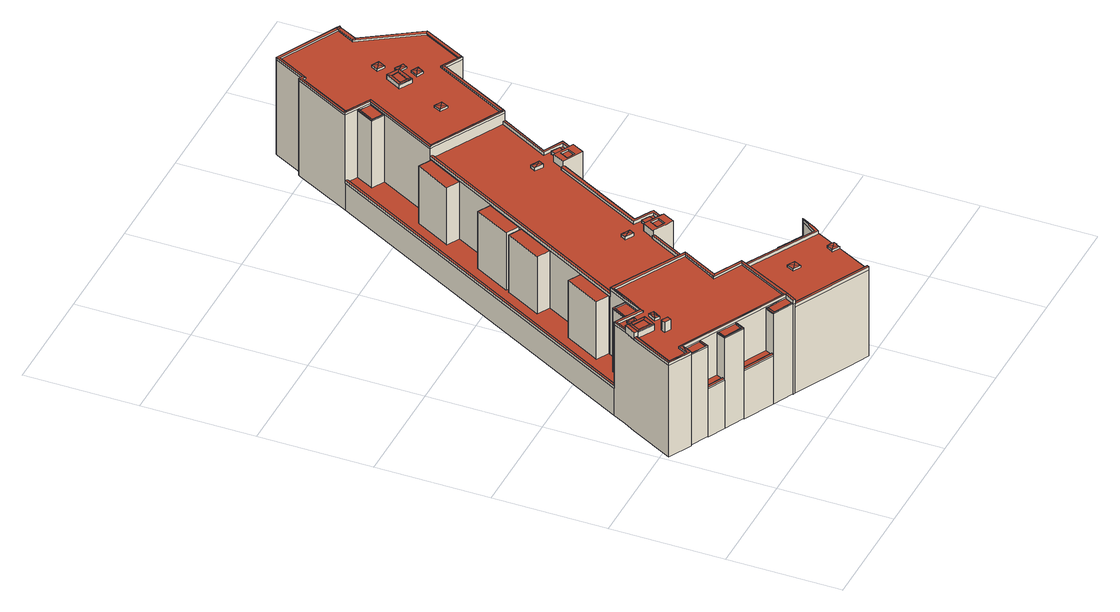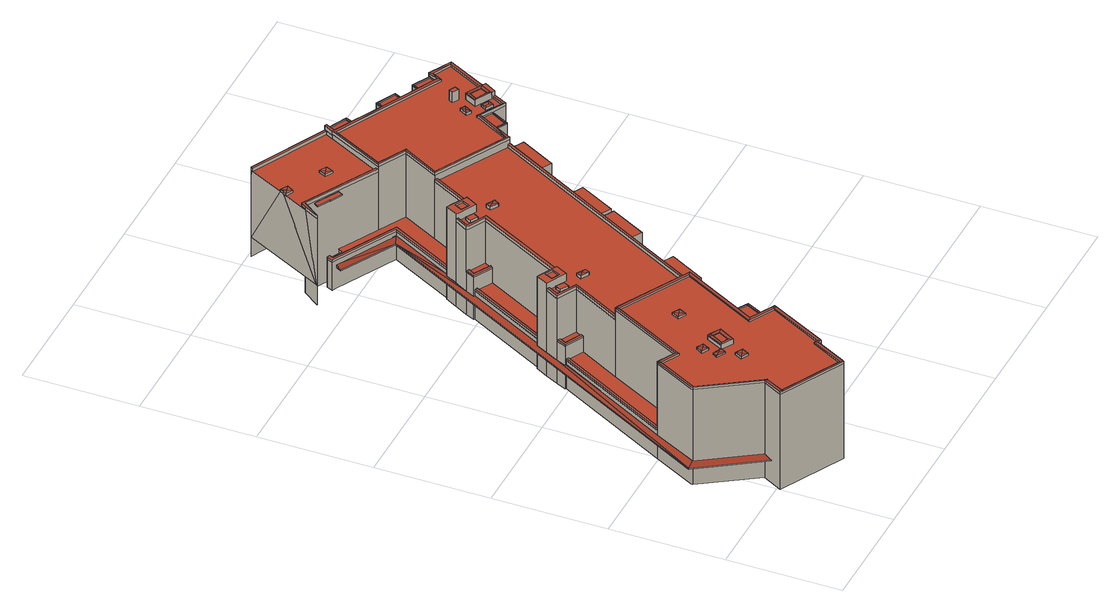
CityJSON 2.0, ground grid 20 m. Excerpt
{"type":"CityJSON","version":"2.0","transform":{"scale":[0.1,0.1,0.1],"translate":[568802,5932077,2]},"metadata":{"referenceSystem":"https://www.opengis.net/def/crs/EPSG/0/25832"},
"CityObjects":{
"building1":{"type":"Building","attributes":{"Grundfläche 2D":"2461.973121","Grundhöhe NN":"2.304"},"children":["building1-1","building1-2","building1-3","building1-4","building1-5","building1-6","building1-7","building1-8","building1-9","building1-10","building1-11","building1-12","building1-13","building1-14","building1-15","building1-16","building1-17","building1-18","building1-19","building1-20","building1-21","building1-22","building1-23","building1-24","building1-25","building1-26","building1-27","building1-28","building1-29","building1-30","building1-31","building1-32","building1-33","building1-34","building1-35","building1-36","building1-37","building1-38","building1-39"],"geometry":[{"type":"MultiSurface","lod":"3","boundaries":[[[0,1,2,3,4]],[[5,6,7,8,9,10,11,12,13,14]],[[15,16,17,18,19,20,21,22,23,24,25]],[[26,27,28,29]],[[30,29,28,31,32,33]],[[31,34,35,36,37,38,32]],[[36,39,40,41,42]],[[36,42,43,37]],[[39,44,45,46,47,40]],[[45,48,49,46]],[[49,48,50,51,52]],[[50,53,54,55,51]],[[53,56,57,58]],[[58,54,53]],[[59,57,56]],[[59,60,61,62]],[[63,57,59,62,64,65]],[[60,66,67,68]],[[68,61,60]],[[69,70,71,72,73,74,75,76,77,78,79,80,81,82,83]],[[84,85,86,87]],[[85,88,89,86]],[[90,88,91,92,93]],[[90,89,88]],[[91,94,95,92]],[[94,96,97,98,95]],[[99,89,90]],[[87,100,101,102,84]],[[103,104,101]],[[104,102,101]],[[105,106,107,108,109]],[[104,106,105,110,102]],[[111,112,107]],[[112,108,107]],[[112,113,114,115,108]],[[114,116,117,115]],[[118,117,116]],[[116,119,120,118]],[[121,122,119]],[[122,120,119]],[[122,97,96,120]],[[123,117,118]],[[124,125,126,127,128,129,130,131,132,133,134,135,136,137,138]],[[139,140,141,142]],[[143,144,145,146]],[[147,148,149,150]],[[151,152,153,154]],[[155,156,157,158]],[[159,160,161,162,163]],[[164,165,166,167,168,169,170]],[[171,172,173,174,175,176,177,178,179,180,181,182,183,184,185,186,187,188,189]],[[190,191,192,193,194,195,196,197,198]],[[199,200,201,202,203,204,205]],[[206,207,208,209,210,211,212,213,214,215,216,217]],[[218,219,220,221,222,223,224]],[[225,226,227,228,229,230,231],[232,233,234,235]],[[236,237,238,239,240,241,242]],[[243,244,245,246,247,248,249],[250,251,252,253]],[[254,255,256,257,258,259,260,261,262]],[[263,264,265,266,267,268,269]],[[270,271,272,273,274,275,276,277,278,279,280,281,282,283,284,285,286,287,288,289,290,291,292,293,294,295,296]],[[297,298,299,300,301,302]],[[303,304,305,306,307,308,309]],[[310,311,312,313,314,315]],[[316,317,318,319,320,321,322,323,324,325,326]],[[327,328,329,330,331,332]],[[178,177,1,0]],[[333,334,335,4,3,2]],[[188,187,9,8]],[[187,186,10,9]],[[186,185,11,10]],[[185,184,12,11]],[[336,337,14,13]],[[337,338,339,6,5,14]],[[339,340,7,6]],[[213,212,18,17]],[[212,211,210,20,19,18]],[[21,20,210,209]],[[209,341,22,21]],[[341,342,23,22]],[[342,343,344,345,15,25,24,23]],[[345,346,16,15]],[[28,27,70,69]],[[69,83,31,28]],[[36,35,34,31,83,82,81]],[[39,36,81,80]],[[39,80,79,45,44]],[[79,78,48,45]],[[50,48,78,77]],[[50,77,76,56,53]],[[76,75,59,56]],[[60,59,75,74]],[[66,60,74,73]],[[72,347,68,67]],[[68,347,348,62,61]],[[348,349,350,351,352,57,63,65,64,62]],[[352,353,354,355,55,54,58,57]],[[51,356,357,49,52]],[[357,358,46,49]],[[46,358,359,40,47]],[[40,359,360,42,41]],[[360,361,362,363,364,32,38,37,43,42]],[[364,365,366,367,29,30,33,32]],[[367,71,26,29]],[[130,129,85,84]],[[129,128,88,85]],[[91,88,128,127]],[[94,91,127,126]],[[96,94,126,125]],[[368,369,370,95,98,97]],[[370,371,92,95]],[[371,372,373,374,99,90,93,92]],[[374,375,376,86,89,99]],[[376,377,87,86]],[[378,379,103,101,100,87,377,380]],[[103,379,381,106,104]],[[381,382,383,111,107,106]],[[111,383,384,385,114,113,112]],[[385,386,116,114]],[[116,386,387,121,119]],[[121,387,368,97,122]],[[120,96,125,124]],[[124,138,137,123,118,120]],[[123,137,136,115,117]],[[108,115,136,135]],[[133,105,109,108,135,134]],[[131,102,110,105,133,132]],[[84,102,131,130]],[[139,142,280,279]],[[140,139,279,278]],[[278,277,141,140]],[[294,293,144,143]],[[388,389,146,145]],[[150,149,284,283]],[[147,150,283,282]],[[282,281,148,147]],[[276,275,154,153]],[[151,154,275,274]],[[274,273,152,151]],[[158,157,288,287]],[[287,286,155,158]],[[286,285,156,155]],[[390,391,317,161,160,159]],[[162,161,317,316]],[[392,390,159,163]],[[324,393,394,166,165,164]],[[394,395,167,166]],[[395,396,168,167]],[[326,325,170,169]],[[325,324,164,170]],[[397,311,397,398,399,398]],[[400,312,311,397,398,399,401,402]],[[401,403,404,405,219,218,224,313,312,400,402]],[[317,391,390,406,318]],[[320,319,318,406,407,321]],[[407,408,394,393,324]],[[322,321,407,324,323]],[[409,395,394,408,410]],[[411,206,217,396,395,409,412]],[[413,414,316,326]],[[392,415,416,417,406,390]],[[180,418,419,215,181]],[[420,255,421,337,336,422,423,424,425,426]],[[337,421,255,254,262,339,338]],[[260,200,199,340,339,262,261]],[[397,311,427,173,172,428,429,430,399,398]],[[427,311,310,315,174,173]],[[313,224,223,175,174,315,314]],[[157,156,285,284,149,148,281,280,142,141,277,276,153,152,273,272,335,334,333,289,288]],[[431,192,191,190,303,309,308]],[[192,431,308,432,433,193]],[[194,193,433,434]],[[195,194,434,415,392,163]],[[316,414,435,196,195,163,162]],[[436,204,203,437,438,439,440,441]],[[216,215,419,442]],[[207,206,411,443]],[[444,445,341,209,208,207,443,446]],[[342,341,445,447]],[[448,449,450,451,452,345,344,343,342,447,453]],[[454,346,345,452,451,450,455,456]],[[348,347,457,458]],[[241,240,352,351,350,349,348,458,459,236,242]],[[198,197,196,356,355]],[[352,240,239,238,268,267,299,298,297,302,304,303,190,355,354,353]],[[355,190,198]],[[413,326,169,168,357,356,196,435]],[[357,168,396,217,216,358]],[[460,359,358,216,442,418,180]],[[179,178,0,4,360,359,460,180]],[[330,329,328,364,363,362,361,360,4,335,272,271,270]],[[295,294,143,146,367,366,365,364,328,327,332]],[[347,72,71,367,146,389,461,462,463,457]],[[464,220,219,405,404,403,465,466]],[[225,231,189,188,8]],[[436,441,440,467,468,469,229,228,227,226,225,8,7,340,199,205,204]],[[428,172,470,230,229,469,468,467,430,429]],[[171,189,231,230,470,172]],[[237,236,459,471,263,472]],[[269,268,238,237,472,263]],[[473,370,369,368,474,475]],[[371,370,473,476]],[[477,478,388,145,374,373,372,371,476,479]],[[293,292,291,480,376,375,374,145,144]],[[290,289,333,2,377,376,480,291]],[[177,176,175,481,379,378,380,377,2,1]],[[379,481,175,223,222,381]],[[482,383,382,381,222,221,220]],[[464,466,465,483,484,485,486,385,384,383,482,220]],[[487,386,385,486,485,484,488,489]],[[386,487,489,488,490,387]],[[368,387,490,474]],[[245,244,183,182,491]],[[245,491,182,181,215,214,213,17,16,346,454,456,455,492,493,494,248,247,246]],[[422,336,13,249,248,494,493,492,424,423]],[[184,183,244,243,249,13,12]],[[495,256,255,420,426,425,496,497]],[[259,258,257,256,495,497,496,439,438,437,203,202,201,200,260]],[[264,263,471,498]],[[265,264,498,499]],[[389,388,478,461]],[[265,500,300,299,267,266]],[[501,301,300,500,265,499,502,306]],[[305,304,302,301,501,306]],[[308,307,503,432]],[[307,306,502,503]],[[330,270,296,331]],[[331,296,295,332]],[[504,445,453,505]],[[506,416,412,507]],[[434,433,432,503,502,499,498,471,459,458,457,463,462,461,478,477,479,476,473,475,474,490,488,484,483,465,403,401,399,430,467,440,439,496,425,424,492,455,450,449,448,453,445,444,446,443,411,412,416,415],[435,414,413],[418,442,419]]],"semantics":{"surfaces":[{"type":"RoofSurface"},{"type":"WallSurface"},{"type":"GroundSurface"}],"values":[0,0,0,0,0,0,0,0,0,0,0,0,0,0,0,0,0,0,0,0,0,0,0,0,0,0,0,0,0,0,0,0,0,0,0,0,0,0,0,0,0,0,0,0,0,0,0,0,0,0,0,0,0,0,0,0,0,0,0,0,0,0,0,0,0,0,1,1,1,1,1,1,1,1,1,1,1,1,1,1,1,1,1,1,1,1,1,1,1,1,1,1,1,1,1,1,1,1,1,1,1,1,1,1,1,1,1,1,1,1,1,1,1,1,1,1,1,1,1,1,1,1,1,1,1,1,1,1,1,1,1,1,1,1,1,1,1,1,1,1,1,1,1,1,1,1,1,1,1,1,1,1,1,1,1,1,1,1,1,1,1,1,1,1,1,1,1,1,1,1,1,1,1,1,1,1,1,1,1,1,1,1,1,1,1,1,1,1,1,1,1,1,1,1,1,1,1,1,1,1,1,1,1,1,1,1,1,1,1,1,1,1,1,1,1,1,1,1,1,1,1,1,1,1,1,1,1,1,1,1,2]}}]},
"building1-1":{"type":"BuildingInstallation","parents":["building1"],"geometry":[{"type":"MultiSurface","lod":"3","boundaries":[[[508,509,510,511]],[[512,513,511,510]],[[508,511,513,514]],[[514,515,509,508]],[[510,509,515,512]]],"semantics":{"surfaces":[{"type":"RoofSurface"},{"type":"WallSurface"}],"values":[0,1,1,1,1]}}]},
"building1-2":{"type":"BuildingInstallation","parents":["building1"],"geometry":[{"type":"MultiSurface","lod":"3","boundaries":[[[516,491,517,518,460]],[[517,491,516,181,182,519]],[[518,517,519,179]],[[179,180,460,518]],[[180,181,516,460]]],"semantics":{"surfaces":[{"type":"RoofSurface"},{"type":"WallSurface"}],"values":[0,1,1,1,1]}}]},
"building1-3":{"type":"BuildingInstallation","parents":["building1"],"geometry":[{"type":"MultiSurface","lod":"3","boundaries":[[[520,521,522]],[[522,521,523]],[[524,521,520]],[[523,521,524]],[[525,526,520,522]],[[526,527,524,520]],[[523,524,527,528]],[[525,522,523,528]]],"semantics":{"surfaces":[{"type":"RoofSurface"},{"type":"WallSurface"}],"values":[0,0,0,0,1,1,1,1]}}]},
"building1-4":{"type":"BuildingInstallation","parents":["building1"],"geometry":[{"type":"MultiSurface","lod":"3","boundaries":[[[529,530,531,470,532,533,481,534,535]],[[171,172,470,531]],[[172,173,532,470]],[[173,174,533,532]],[[174,175,481,533]],[[481,175,176,534]],[[176,536,535,534]],[[536,537,538,530,529,535]],[[531,530,538,171]]],"semantics":{"surfaces":[{"type":"RoofSurface"},{"type":"WallSurface"}],"values":[0,1,1,1,1,1,1,1,1]}}]},
"building1-5":{"type":"BuildingInstallation","parents":["building1"],"geometry":[{"type":"MultiSurface","lod":"3","boundaries":[[[539,540,541,542,543,544,545]],[[190,191,192,543,542,541]],[[192,193,544,543]],[[539,545,546,547]],[[540,539,547,198]],[[198,190,541,540]]],"semantics":{"surfaces":[{"type":"RoofSurface"},{"type":"WallSurface"}],"values":[0,1,1,1,1,1]}}]},
"building1-6":{"type":"BuildingInstallation","parents":["building1"],"geometry":[{"type":"MultiSurface","lod":"3","boundaries":[[[55,548,549,550,51]],[[355,356,196,197]],[[194,549,548,55,355,197,546,545,544,193]],[[194,195,550,549]],[[196,356,51,550,195]]],"semantics":{"surfaces":[{"type":"RoofSurface"},{"type":"WallSurface"}],"values":[0,1,1,1,1]}}]},
"building1-7":{"type":"BuildingInstallation","parents":["building1"],"geometry":[{"type":"MultiSurface","lod":"3","boundaries":[[[551,552,553,554,555]],[[205,201,551,555]],[[203,553,552,551,201,202]],[[203,204,554,553]],[[554,204,205,555]]],"semantics":{"surfaces":[{"type":"RoofSurface"},{"type":"WallSurface"}],"values":[0,1,1,1,1]}}]},
"building1-8":{"type":"BuildingInstallation","parents":["building1"],"geometry":[{"type":"MultiSurface","lod":"3","boundaries":[[[556,557,558]],[[559,560,561,557,556]],[[562,561,560]],[[563,558,557,561,562]],[[564,565,556,558]],[[556,565,566,560,559]],[[567,562,560,566]],[[562,567,564,558,563]]],"semantics":{"surfaces":[{"type":"RoofSurface"},{"type":"WallSurface"}],"values":[0,0,0,0,1,1,1,1]}}]},
"building1-9":{"type":"BuildingInstallation","parents":["building1"],"geometry":[{"type":"MultiSurface","lod":"3","boundaries":[[[568,569,570]],[[570,569,571]],[[572,569,568]],[[571,569,572]],[[573,568,570,574]],[[572,568,573,575]],[[575,576,571,572]],[[570,571,576,574]]],"semantics":{"surfaces":[{"type":"RoofSurface"},{"type":"WallSurface"}],"values":[0,0,0,0,1,1,1,1]}}]},
"building1-10":{"type":"BuildingInstallation","parents":["building1"],"geometry":[{"type":"MultiSurface","lod":"3","boundaries":[[[577,578,579,580]],[[581,580,579]],[[582,583,581,579]],[[584,580,581]],[[579,578,585,586]],[[579,586,587,582]],[[584,581,583,588,589,590,591]],[[580,584,577]]],"semantics":{"surfaces":[{"type":"RoofSurface"},{"type":"WallSurface"}],"values":[0,0,0,0,1,1,1,1]}}]},
"building1-11":{"type":"BuildingInstallation","parents":["building1"],"geometry":[{"type":"MultiSurface","lod":"3","boundaries":[[[586,585,592,587]],[[593,594,595,596,597,598]],[[593,598,589,588]]],"semantics":{"surfaces":[{"type":"RoofSurface"},{"type":"WallSurface"}],"values":[0,1,1]}}]},
"building1-12":{"type":"BuildingInstallation","parents":["building1"],"geometry":[{"type":"MultiSurface","lod":"3","boundaries":[[[599,600,583,582]],[[599,578,577,601,600]],[[599,582,587,592]],[[599,592,585,578]],[[600,601,577,595,594,593]],[[593,588,583,600]]],"semantics":{"surfaces":[{"type":"RoofSurface"},{"type":"WallSurface"}],"values":[0,0,1,1,1,1]}}]},
"building1-13":{"type":"BuildingInstallation","parents":["building1"],"geometry":[{"type":"MultiSurface","lod":"3","boundaries":[[[584,602,603,604,577]],[[584,591,70,27,26,602]],[[71,72,67,603,602,26]],[[67,66,73,596,595,577,604,603]]],"semantics":{"surfaces":[{"type":"RoofSurface"},{"type":"WallSurface"}],"values":[0,1,1,1]}}]},
"building1-14":{"type":"BuildingInstallation","parents":["building1"],"geometry":[{"type":"MultiSurface","lod":"3","boundaries":[[[605,606,607,608]],[[607,606,609,610]],[[608,607,610,611]],[[605,608,611,612]],[[606,605,612,609]]],"semantics":{"surfaces":[{"type":"RoofSurface"},{"type":"WallSurface"}],"values":[0,1,1,1,1]}}]},
"building1-15":{"type":"BuildingInstallation","parents":["building1"],"geometry":[{"type":"MultiSurface","lod":"3","boundaries":[[[613,614,482,615]],[[218,219,614,613]],[[219,220,482,614]],[[482,220,221,615]],[[613,615,221,218]]],"semantics":{"surfaces":[{"type":"RoofSurface"},{"type":"WallSurface"}],"values":[0,1,1,1,1]}}]},
"building1-16":{"type":"BuildingInstallation","parents":["building1"],"geometry":[{"type":"MultiSurface","lod":"3","boundaries":[[[616,617,618,619]],[[617,616,234,233]],[[618,617,233,232]],[[619,618,232,235]],[[616,619,235,234]]],"semantics":{"surfaces":[{"type":"RoofSurface"},{"type":"WallSurface"}],"values":[0,1,1,1,1]}}]},
"building1-17":{"type":"BuildingInstallation","parents":["building1"],"geometry":[{"type":"MultiSurface","lod":"3","boundaries":[[[620,621,622,623,624,625]],[[622,621,239,626]],[[626,242,623,622]],[[236,624,623,242]],[[236,237,625,624]],[[237,238,620,625]],[[239,621,620,238]]],"semantics":{"surfaces":[{"type":"RoofSurface"},{"type":"WallSurface"}],"values":[0,1,1,1,1,1,1]}}]},
"building1-18":{"type":"BuildingInstallation","parents":["building1"],"geometry":[{"type":"MultiSurface","lod":"3","boundaries":[[[627,628,629,630]],[[631,632,629,628]],[[628,627,633,634]],[[631,628,634,635]],[[632,636,637,638,629]],[[630,629,638,639,640]]],"semantics":{"surfaces":[{"type":"RoofSurface"},{"type":"WallSurface"}],"values":[0,0,1,1,1,1]}}]},
"building1-19":{"type":"BuildingInstallation","parents":["building1"],"geometry":[{"type":"MultiSurface","lod":"3","boundaries":[[[641,642,643]],[[643,642,644]],[[645,642,641]],[[644,642,645]],[[646,647,641,643]],[[647,648,645,641]],[[648,649,644,645]],[[649,646,643,644]]],"semantics":{"surfaces":[{"type":"RoofSurface"},{"type":"WallSurface"}],"values":[0,0,0,0,1,1,1,1]}}]},
"building1-20":{"type":"BuildingInstallation","parents":["building1"],"geometry":[{"type":"MultiSurface","lod":"3","boundaries":[[[650,651,652]],[[652,651,653]],[[654,651,650]],[[653,651,654]],[[655,656,650,652]],[[656,657,654,650]],[[657,658,653,654]],[[658,655,652,653]]],"semantics":{"surfaces":[{"type":"RoofSurface"},{"type":"WallSurface"}],"values":[0,0,0,0,1,1,1,1]}}]},
"building1-21":{"type":"BuildingInstallation","parents":["building1"],"geometry":[{"type":"MultiSurface","lod":"3","boundaries":[[[659,660,661]],[[661,660,662]],[[663,660,659]],[[662,660,663]],[[664,665,659,661]],[[665,666,663,659]],[[666,667,662,663]],[[667,664,661,662]]],"semantics":{"surfaces":[{"type":"RoofSurface"},{"type":"WallSurface"}],"values":[0,0,0,0,1,1,1,1]}}]},
"building1-22":{"type":"BuildingInstallation","parents":["building1"],"geometry":[{"type":"MultiSurface","lod":"3","boundaries":[[[668,669,670]],[[670,669,671]],[[672,669,668]],[[671,669,672]],[[673,674,668,670]],[[674,675,672,668]],[[675,676,671,672]],[[676,673,670,671]]],"semantics":{"surfaces":[{"type":"RoofSurface"},{"type":"WallSurface"}],"values":[0,0,0,0,1,1,1,1]}}]},
"building1-23":{"type":"BuildingInstallation","parents":["building1"],"geometry":[{"type":"MultiSurface","lod":"3","boundaries":[[[677,635,634,633]],[[640,639,678,679]],[[679,678,637,636]]],"semantics":{"surfaces":[{"type":"RoofSurface"},{"type":"WallSurface"}],"values":[0,1,1]}}]},
"building1-24":{"type":"BuildingInstallation","parents":["building1"],"geometry":[{"type":"MultiSurface","lod":"3","boundaries":[[[631,680,681,632]],[[680,627,630,682]],[[682,681,680]],[[683,681,682]],[[631,635,677,680]],[[627,680,677,633]],[[630,640,679,683,682]],[[683,679,636,632,681]]],"semantics":{"surfaces":[{"type":"RoofSurface"},{"type":"WallSurface"}],"values":[0,0,0,0,1,1,1,1]}}]},
"building1-25":{"type":"BuildingInstallation","parents":["building1"],"geometry":[{"type":"MultiSurface","lod":"3","boundaries":[[[684,685,686,687]],[[685,684,251,250]],[[686,685,250,253]],[[687,686,253,252]],[[684,687,252,251]]],"semantics":{"surfaces":[{"type":"RoofSurface"},{"type":"WallSurface"}],"values":[0,1,1,1,1]}}]},
"building1-26":{"type":"BuildingInstallation","parents":["building1"],"geometry":[{"type":"MultiSurface","lod":"3","boundaries":[[[688,689,690,691,692,693,694,421,695]],[[261,692,691,260]],[[261,696,693,692]],[[696,254,694,693]],[[254,255,421,694]],[[255,256,695,421]],[[256,257,258,259,260,691,690,689,688,695]]],"semantics":{"surfaces":[{"type":"RoofSurface"},{"type":"WallSurface"}],"values":[0,1,1,1,1,1,1]}}]},
"building1-27":{"type":"BuildingInstallation","parents":["building1"],"geometry":[{"type":"MultiSurface","lod":"3","boundaries":[[[472,697,500,698,699]],[[699,698,266,269]],[[263,472,699,269]],[[263,264,697,472]],[[264,265,500,697]],[[500,265,266,698]]],"semantics":{"surfaces":[{"type":"RoofSurface"},{"type":"WallSurface"}],"values":[0,1,1,1,1,1]}}]},
"building1-28":{"type":"BuildingInstallation","parents":["building1"],"geometry":[{"type":"MultiSurface","lod":"3","boundaries":[[[480,700,701,702]],[[703,292,704,705]],[[705,704,290,706]],[[480,702,706,290,291]],[[480,291,292,703,700]]],"semantics":{"surfaces":[{"type":"RoofSurface"},{"type":"WallSurface"}],"values":[0,1,1,1,1]}}]},
"building1-29":{"type":"BuildingInstallation","parents":["building1"],"geometry":[{"type":"MultiSurface","lod":"3","boundaries":[[[707,708,709,710,711,712]],[[706,702,708,707]],[[700,703,711,710]],[[703,705,712,711]],[[705,706,707,712]],[[709,708,702,701]],[[710,709,701,700]]],"semantics":{"surfaces":[{"type":"RoofSurface"},{"type":"WallSurface"}],"values":[0,1,1,1,1,1,1]}}]},
"building1-30":{"type":"BuildingInstallation","parents":["building1"],"geometry":[{"type":"MultiSurface","lod":"3","boundaries":[[[713,714,715,716,717,718,719,720]],[[299,300,716,715]],[[300,301,717,716]],[[302,718,717,301]],[[297,719,718,302]],[[720,719,297,721]],[[713,720,721,722]],[[714,713,722,298]],[[298,299,715,714]]],"semantics":{"surfaces":[{"type":"RoofSurface"},{"type":"WallSurface"}],"values":[0,1,1,1,1,1,1,1,1]}}]},
"building1-31":{"type":"BuildingInstallation","parents":["building1"],"geometry":[{"type":"MultiSurface","lod":"3","boundaries":[[[723,431,724,725,501]],[[306,307,723,501,725,305]],[[307,308,431,723]],[[309,724,431,308]],[[309,305,725,724]]],"semantics":{"surfaces":[{"type":"RoofSurface"},{"type":"WallSurface"}],"values":[0,1,1,1,1]}}]},
"building1-32":{"type":"BuildingInstallation","parents":["building1"],"geometry":[{"type":"MultiSurface","lod":"3","boundaries":[[[726,727,728,729,427,730]],[[311,427,729,310]],[[314,727,726,313]],[[728,727,314,731]],[[731,310,729,728]],[[311,312,730,427]],[[312,313,726,730]]],"semantics":{"surfaces":[{"type":"RoofSurface"},{"type":"WallSurface"}],"values":[0,1,1,1,1,1,1]}}]},
"building1-33":{"type":"BuildingInstallation","parents":["building1"],"geometry":[{"type":"MultiSurface","lod":"3","boundaries":[[[732,733,734]],[[734,733,735]],[[736,733,732]],[[735,733,736]],[[737,738,732,734]],[[738,739,736,732]],[[739,740,735,736]],[[740,737,734,735]]],"semantics":{"surfaces":[{"type":"RoofSurface"},{"type":"WallSurface"}],"values":[0,0,0,0,1,1,1,1]}}]},
"building1-34":{"type":"BuildingInstallation","parents":["building1"],"geometry":[{"type":"MultiSurface","lod":"3","boundaries":[[[741,742,743]],[[744,741,743]],[[745,746,747,748,741,744]],[[741,748,749,750,751]],[[742,741,751]],[[318,319,320,321,746,745,744,743]],[[321,322,323,749,748,747,746]],[[323,752,751,750,749]],[[742,751,752,753]],[[742,753,318,743]]],"semantics":{"surfaces":[{"type":"RoofSurface"},{"type":"WallSurface"}],"values":[0,0,0,0,0,1,1,1,1,1]}}]},
"building1-35":{"type":"BuildingInstallation","parents":["building1"],"geometry":[{"type":"MultiSurface","lod":"3","boundaries":[[[754,755,756,757,758,759]],[[759,758,330,331]],[[754,759,331,332]],[[755,754,332,327]],[[756,755,327,760]],[[757,756,760,329]],[[758,757,329,330]]],"semantics":{"surfaces":[{"type":"RoofSurface"},{"type":"WallSurface"}],"values":[0,1,1,1,1,1,1]}}]},
"building1-36":{"type":"BuildingInstallation","parents":["building1"],"geometry":[{"type":"MultiSurface","lod":"3","boundaries":[[[761,762,763,764]],[[765,766,764,763]],[[761,764,766,767]],[[767,768,762,761]],[[762,768,765,763]]],"semantics":{"surfaces":[{"type":"RoofSurface"},{"type":"WallSurface"}],"values":[0,1,1,1,1]}}]},
"building1-37":{"type":"BuildingInstallation","parents":["building1"],"geometry":[{"type":"MultiSurface","lod":"3","boundaries":[[[769,770,771]],[[771,770,772]],[[773,770,769]],[[772,770,773]],[[774,775,769,771]],[[775,776,773,769]],[[772,773,776,777]],[[774,771,772,777]]],"semantics":{"surfaces":[{"type":"RoofSurface"},{"type":"WallSurface"}],"values":[0,0,0,0,1,1,1,1]}}]},
"building1-38":{"type":"BuildingInstallation","parents":["building1"],"geometry":[{"type":"MultiSurface","lod":"3","boundaries":[[[778,486,779,780,487]],[[781,782,464,405,400,783,397,779,486]],[[784,469,397]],[[428,469,784]],[[779,397,469,436,437,495,785]],[[786,785,495]],[[454,785,786,420,422,494]],[[452,785,454]],[[787,785,452]],[[788,785,787]],[[778,487,489,485,486]],[[466,404,405,464,782,781,486,485,789]],[[405,404,402,400]],[[783,400,402,398,397]],[[468,469,428,784,397,398,429]],[[469,468,441,436]],[[436,441,438,437]],[[437,438,497,495]],[[493,494,422,420,786,495,497,426,423]],[[494,493,456,454]],[[454,456,451,452]],[[452,451,790,787]],[[788,787,790,791]],[[785,788,791,792]],[[779,785,792,793]],[[780,779,793,794]],[[780,794,489,487]],[[466,789,485,489,794,793,792,791,790,451,456,493,423,426,497,438,441,468,429,398,402,404]]],"semantics":{"surfaces":[{"type":"RoofSurface"},{"type":"WallSurface"},{"type":"OuterCeilingSurface"}],"values":[0,0,0,0,0,0,0,0,0,0,1,1,1,1,1,1,1,1,1,1,1,1,1,1,1,1,1,2]}}]},
"building1-39":{"type":"BuildingInstallation","parents":["building1"],"geometry":[{"type":"MultiSurface","lod":"3","boundaries":[[[795,796,797,798,799,800,801]],[[800,802,803,801]],[[804,795,801,803]],[[805,806,807,799,798,797,796,795,804,808]],[[800,799,807,802]],[[802,807,806,805,808,804,803]]],"semantics":{"surfaces":[{"type":"RoofSurface"},{"type":"WallSurface"},{"type":"OuterCeilingSurface"}],"values":[0,1,1,1,1,2]}}]}
},
"vertices":[
[156,348,175],[372,749,175],[368,751,175],[262,554,175],[152,350,175],[374,377,175],[345,392,175],[429,549,175],[427,550,175],[424,552,175],[339,391,175],[373,373,175],[362,353,175],[365,351,175],[378,374,175],[291,217,62],[352,331,62],[348,333,62],[285,215,62],[396,156,62],[398,155,62],[394,148,62],[399,146,62],[405,157,62],[400,159,62],[398,160,62],[61,285,187],[64,283,186],[75,304,186],[73,309,187],[96,297,187],[120,280,186],[118,285,187],[97,296,187],[121,284,186],[137,313,186],[154,344,186],[135,317,187],[134,315,187],[279,277,186],[284,279,187],[156,348,187],[152,350,187],[150,346,187],[246,217,186],[244,213,186],[250,215,187],[282,275,187],[294,187,186],[299,189,187],[247,95,186],[249,89,187],[251,93,187],[211,113,186],[155,136,187],[245,91,187],[56,191,186],[58,185,187],[153,137,187],[47,174,186],[15,190,186],[45,169,187],[49,167,187],[52,171,187],[50,169,187],[51,170,187],[53,262,186],[49,264,187],[9,188,187],[75,304,182],[64,283,182],[61,285,182],[49,264,182],[53,262,182],[15,190,182],[47,174,182],[56,191,182],[247,95,182],[294,187,182],[244,213,182],[279,277,182],[154,344,182],[121,284,182],[120,280,182],[374,753,192],[445,886,192],[439,884,193],[368,751,193],[401,910,192],[399,906,193],[397,912,193],[451,1005,192],[449,1011,193],[447,1007,193],[457,1002,192],[455,1008,193],[487,1059,192],[485,1065,193],[483,1061,193],[395,908,193],[372,749,193],[496,683,193],[498,687,192],[500,681,193],[502,685,193],[568,820,192],[570,814,193],[598,799,193],[600,803,192],[572,818,192],[566,816,192],[602,797,193],[604,801,193],[641,872,193],[642,875,193],[637,874,192],[580,971,193],[577,969,192],[575,974,192],[596,1002,193],[591,1005,192],[599,1006,193],[593,1009,193],[574,973,192],[591,1005,189],[487,1059,189],[457,1002,189],[451,1005,189],[401,910,189],[445,886,189],[374,753,189],[498,687,189],[566,816,189],[568,820,189],[572,818,189],[600,803,189],[637,874,189],[574,973,189],[575,974,189],[237,560,168],[203,497,168],[225,485,168],[259,548,168],[77,307,61],[399,906,61],[395,908,61],[73,309,61],[240,566,168],[262,554,168],[296,617,168],[274,629,168],[132,365,168],[154,353,168],[188,416,168],[166,428,168],[311,698,168],[333,686,168],[367,749,168],[345,761,168],[374,5,178],[375,6,178],[376,9,178],[242,76,178],[240,72,178],[435,125,178],[447,148,178],[448,150,178],[426,120,178],[299,189,178],[298,185,178],[428,115,178],[470,555,169],[474,553,169],[486,576,169],[452,594,169],[500,681,169],[496,683,169],[372,749,169],[156,348,169],[280,281,169],[284,279,169],[321,348,169],[318,349,169],[330,370,169],[362,353,169],[373,373,169],[339,391,169],[424,552,169],[427,550,169],[438,571,169],[209,109,179],[203,96,179],[201,92,179],[237,75,179],[236,74,179],[240,72,179],[249,89,179],[245,91,179],[211,108,179],[429,549,58],[353,408,58],[380,394,58],[382,393,58],[384,391,58],[460,533,58],[456,535,58],[368,152,58],[373,160,58],[394,149,58],[394,148,58],[398,155,58],[396,156,58],[285,215,58],[348,333,58],[342,336,58],[321,348,58],[250,215,58],[299,189,58],[488,596,58],[492,594,58],[602,797,58],[598,799,58],[570,814,58],[500,681,58],[461,610,58],[427,550,184],[429,549,184],[456,535,184],[460,533,184],[463,532,184],[474,553,184],[438,571,184],[452,541,184],[438,548,184],[445,562,184],[459,555,184],[50,169,179],[82,153,179],[90,169,179],[88,170,179],[58,185,179],[52,171,179],[51,170,179],[362,353,184],[330,370,184],[318,349,184],[321,348,184],[342,336,184],[354,330,184],[365,351,184],[330,347,184],[337,361,184],[351,354,184],[344,340,184],[374,377,86],[378,374,86],[386,390,86],[384,391,86],[382,393,86],[380,394,86],[353,408,86],[351,404,86],[345,392,86],[82,153,97],[81,152,97],[112,137,97],[114,141,97],[120,154,97],[90,169,97],[83,156,97],[135,317,56],[150,346,56],[152,350,56],[154,353,56],[132,365,56],[166,428,56],[188,416,56],[225,485,56],[203,497,56],[237,560,56],[259,548,56],[262,554,56],[240,566,56],[274,629,56],[296,617,56],[333,686,56],[311,698,56],[345,761,56],[367,749,56],[368,751,56],[422,853,56],[439,884,56],[416,896,56],[399,906,56],[77,307,56],[96,297,56],[113,329,56],[153,137,179],[122,153,179],[120,154,179],[112,137,179],[147,120,179],[155,136,179],[209,109,97],[155,136,97],[149,123,97],[147,120,97],[147,119,97],[201,92,97],[203,96,97],[481,579,86],[486,576,86],[494,593,86],[461,610,86],[458,605,86],[452,594,86],[242,76,172],[376,9,172],[407,69,172],[407,70,172],[410,76,172],[411,76,172],[411,77,172],[413,82,172],[435,125,172],[428,115,172],[298,185,172],[97,296,179],[118,285,179],[134,315,179],[135,317,179],[113,329,179],[96,297,179],[368,751,169],[262,554,169],[152,350,169],[365,351,169],[378,374,169],[374,377,169],[345,392,169],[429,549,169],[399,146,58],[405,157,58],[400,159,58],[398,160,58],[291,217,58],[352,331,58],[9,188,182],[49,167,182],[50,169,182],[51,170,182],[52,171,182],[58,185,182],[153,137,182],[155,136,182],[245,91,182],[249,89,182],[299,189,182],[250,215,182],[284,279,182],[152,350,182],[150,346,182],[135,317,182],[134,315,182],[118,285,182],[97,296,182],[96,297,182],[73,309,182],[485,1065,189],[483,1061,189],[455,1008,189],[449,1011,189],[447,1007,189],[397,912,189],[395,908,189],[399,906,189],[439,884,189],[368,751,189],[496,683,189],[500,681,189],[372,749,189],[570,814,189],[598,799,189],[602,797,189],[641,872,189],[642,875,189],[580,971,189],[599,1006,189],[395,908,56],[73,309,56],[374,5,172],[375,6,172],[240,72,172],[447,148,172],[448,150,172],[426,120,172],[299,189,172],[486,576,49],[486,576,45],[486,576,3],[494,593,50],[494,593,3],[494,593,45],[492,594,3],[492,594,45],[492,594,50],[374,5,41],[447,148,41],[448,150,41],[426,120,3],[448,150,3],[368,152,3],[394,137,3],[298,185,3],[242,76,3],[240,72,3],[337,23,3],[374,5,3],[284,279,3],[321,348,3],[378,374,49],[378,374,89],[365,351,49],[365,351,45],[365,351,3],[378,374,3],[378,374,45],[486,576,89],[474,553,49],[474,553,45],[474,553,3],[201,92,100],[201,92,3],[237,75,3],[236,74,3],[249,89,3],[460,533,50],[384,391,50],[384,391,45],[384,391,3],[460,533,3],[460,533,45],[250,215,3],[373,160,3],[394,148,3],[399,146,3],[394,149,3],[405,157,3],[400,159,3],[398,160,3],[291,217,3],[291,217,45],[291,217,50],[404,157,3],[352,331,50],[352,331,3],[352,331,45],[9,188,3],[49,167,3],[50,169,3],[284,279,175],[73,309,3],[61,285,3],[49,264,3],[602,797,50],[602,797,3],[602,797,45],[463,532,3],[463,532,45],[463,532,49],[474,553,175],[82,153,3],[82,153,100],[455,1008,3],[485,1065,3],[483,1061,3],[449,1011,3],[397,912,3],[395,908,3],[447,1007,3],[439,884,186],[500,681,175],[602,797,62],[641,872,3],[642,875,3],[642,875,45],[642,875,50],[580,971,50],[580,971,3],[580,971,45],[599,1006,3],[318,349,175],[354,330,3],[354,330,45],[354,330,49],[386,390,49],[386,390,3],[386,390,45],[81,152,3],[112,137,3],[112,137,100],[147,120,100],[147,120,3],[147,119,3],[399,146,41],[404,157,41],[337,23,41],[394,137,41],
[463,564,175],[469,574,175],[455,582,175],[450,572,175],[455,582,169],[450,572,169],[463,564,169],[469,574,169],
[321,348,175],[317,350,175],[280,281,175],[317,350,169],
[405,589,175],[415,588,176],[409,597,175],[424,589,175],[419,580,175],[409,597,169],[405,589,169],[419,580,169],[424,589,169],
[458,586,175],[480,574,175],[470,555,175],[486,576,175],[452,594,175],[496,683,175],[447,592,175],[447,592,169],[458,586,169],[480,574,169],
[204,93,181],[211,108,181],[209,109,181],[203,96,181],[201,92,181],[237,75,181],[238,76,181],[238,76,179],[204,93,179],
[237,75,187],[236,74,187],[240,72,187],
[380,394,62],[382,393,62],[384,391,62],[460,533,62],[456,535,62],
[78,282,186],[85,285,186],[84,292,186],[87,277,186],[91,275,186],[90,282,186],[97,285,186],[87,290,186],[84,292,182],[78,282,182],[91,275,182],[97,285,182],
[106,254,187],[114,258,188],[114,268,187],[122,263,187],[114,249,187],[106,254,182],[114,268,182],[114,249,182],[122,263,182],
[56,260,195],[62,262,194],[69,275,194],[65,278,195],[71,279,195],[89,265,194],[95,266,195],[67,282,195],[62,262,193],[69,275,193],[89,265,193],[95,266,193],[95,266,182],[71,279,182],[67,282,182],
[82,251,193],[84,245,193],[80,247,193],[56,260,193],[56,260,182],[80,247,182],[84,245,182],
[82,251,194],[84,245,195],[80,247,195],
[61,285,195],[49,264,195],[53,262,195],
[96,222,202],[100,229,202],[89,235,202],[85,228,202],[100,229,182],[89,235,182],[85,228,182],[96,222,182],
[488,596,62],[492,594,62],[598,799,62],
[445,562,181],[438,548,181],[452,541,181],[459,555,181],
[90,169,181],[88,170,181],[81,155,181],[51,170,181],[50,169,181],[82,153,181],[81,155,179],
[498,859,197],[509,878,197],[507,886,198],[491,857,198],[521,872,197],[528,874,198],[498,859,196],[509,878,196],[521,872,196],[528,874,196],[528,874,189],[507,886,189],[491,857,189],[491,857,196],
[463,775,193],[472,778,194],[469,788,193],[482,781,193],[476,768,193],[469,788,189],[463,775,189],[476,768,189],[482,781,189],
[519,907,193],[529,911,194],[526,920,193],[539,913,193],[532,900,193],[526,920,189],[519,907,189],[532,900,189],[539,913,189],
[531,845,193],[540,849,194],[538,857,193],[550,851,193],[543,839,193],[538,857,189],[531,845,189],[543,839,189],[550,851,189],
[530,875,192],[540,876,194],[535,884,192],[550,876,192],[545,868,192],[535,884,189],[530,875,189],[545,868,189],[550,876,189],
[510,852,196],[513,845,189],[513,845,196],
[510,852,197],[515,849,198],[508,847,198],[513,845,198],
[337,361,181],[330,347,181],[344,340,181],[351,354,181],
[384,391,89],[382,393,89],[380,394,89],[353,408,89],[351,404,89],[380,388,89],[374,377,89],[386,390,89],[380,388,86],
[81,152,100],[114,141,100],[83,156,100],
[419,895,186],[403,865,186],[423,854,186],[416,896,186],[400,865,56],[400,865,186],[422,853,186],
[422,853,188],[423,854,188],[403,865,188],[419,895,188],[416,896,188],[400,865,188],
[114,138,181],[122,153,181],[120,154,181],[112,137,181],[147,120,181],[155,136,181],[153,137,181],[146,123,181],[146,123,179],[114,138,179],
[147,119,100],[203,96,100],[149,123,100],
[461,610,89],[458,605,89],[488,591,89],[481,579,89],[494,593,89],[488,591,86],
[324,112,176],[334,115,176],[330,125,176],[343,118,176],[337,105,176],[330,125,172],[324,112,172],[337,105,172],[343,118,172],
[404,79,176],[394,76,176],[407,69,176],[407,70,176],[410,76,176],[411,76,176],[411,77,176],[413,81,176],[413,82,176],[408,85,176],[401,88,176],[401,88,172],[394,76,172],
[96,297,181],[97,296,181],[114,326,181],[134,315,181],[135,317,181],[113,329,181],[114,326,179],
[355,363,175],[361,373,175],[348,381,175],[342,371,175],[348,381,169],[342,371,169],[355,363,169],[361,373,169],
[297,387,175],[307,387,176],[302,396,175],[316,388,175],[312,379,175],[302,396,169],[297,387,169],[312,379,169],[316,388,169],
[641,877,50],[659,876,47],[588,986,47],[641,872,50],[604,801,50],[492,589,49],[484,572,49],[308,223,47],[384,386,49],[398,160,50],[404,171,47],[604,801,45],[398,160,45],[404,171,45],[308,223,45],[659,876,45],[588,986,45],
[415,137,170],[399,146,170],[394,148,170],[394,149,170],[373,160,170],[368,152,170],[410,129,170],[368,152,168],[410,129,168],[415,137,168],[394,148,168],[394,149,168],[373,160,168],[399,146,168]
]}
